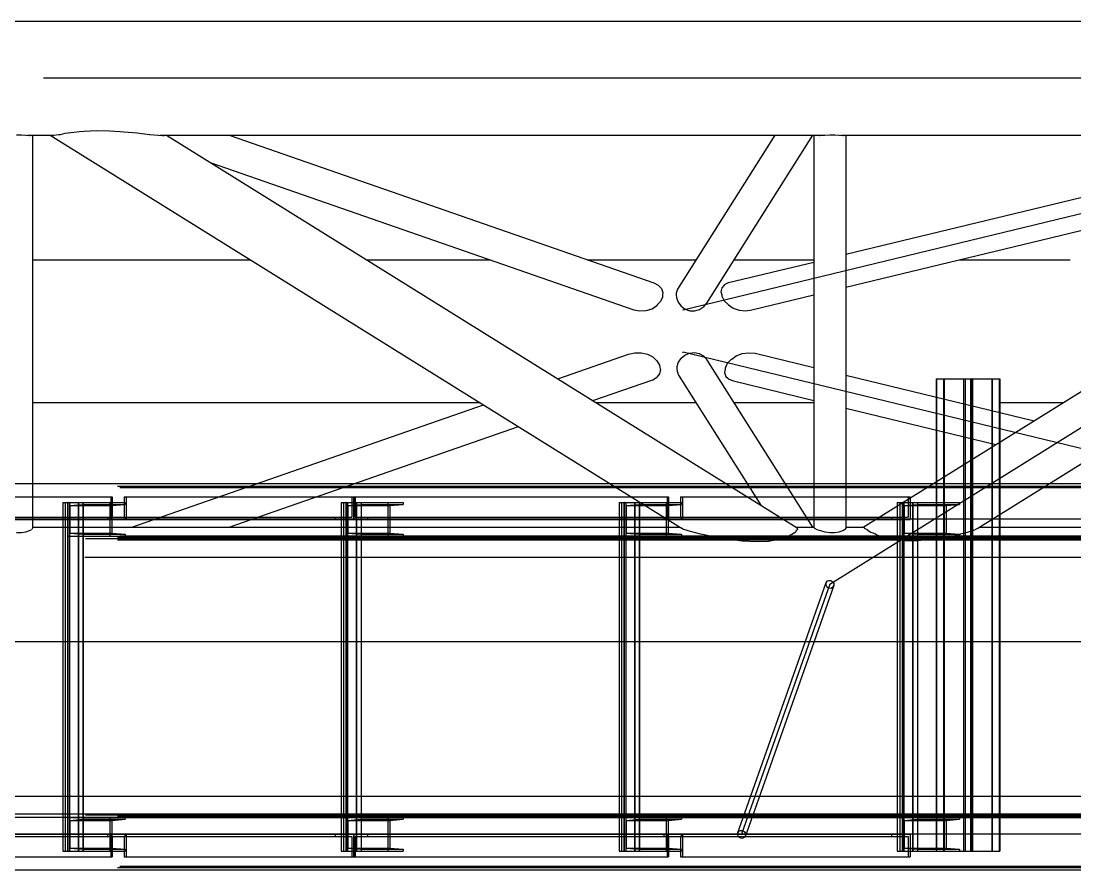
# Model space of a CAD drawing. Header units: millimetres. Extents: x 150209.93 to 150215.05, y 136675.65 to 136679.93.
# Drawn here: x 150214.0792 to 150214.1541, y 136676.4444 to 136676.5048 of the extents above; entities that cross this region are included whole.
import ezdxf

# ---------------------------------------------------------------- set-up
doc = ezdxf.new("R2010")
doc.units = ezdxf.units.MM
doc.header["$LTSCALE"] = 0.25
for name, pattern in [('CENTER', [50.8, 31.75, -6.35, 6.35, -6.35]), ('XKITLINE00', [0]), ('XKITLINE02', [4, 2, -2]), ('XKITLINE03', [6, 3, -1, 1, -1])]:
    doc.linetypes.add(name, pattern=pattern)

# ---------------------------------------------------------------- blocks, each defined once
blk = doc.blocks.new('çatıı')
at = {"color": 8, "linetype": 'XKITLINE00'}
for p, q in [((25216.54, 4370.57), (26261.35, 4370.57)), ((25769.06, 4330.68), (25772.11, 4331.09)), ((25772.11, 4331.09), (25774.17, 4331.24)), ((25774.17, 4331.24), (25775.77, 4331.45)), ((25775.77, 4331.45), (25780.03, 4331.64)), ((25780.03, 4331.64), (25784.84, 4331.53)), ((25784.84, 4331.53), (25788.57, 4331.24)), ((25788.57, 4331.24), (25789.89, 4331.17)), ((25789.89, 4331.17), (25794.62, 4330.79)), ((25794.62, 4330.79), (25798.99, 4330.28)), ((25751.79, 4330.1), (25753.55, 4330.1)), ((25753.55, 4330.1), (25755.14, 4330.04)), ((25755.14, 4330.04), (25756.4, 4329.92)), ((25755.84, 4329.97), (25765.03, 4329.97)), ((25756.4, 4329.92), (25756.65, 4329.88)), ((25756.46, 4329.91), (25756.83, 4329.96)), ((25756.65, 4329.88), (25757.21, 4329.95)), ((25757.21, 4329.95), (25757.27, 4329.97)), ((25757.49, 4329.97), (25757.49, 4190.21)), ((25763.75, 4329.97), (25987.86, 4190.43)), ((25763.89, 4329.97), (25764.75, 4329.88)), ((25764.75, 4329.88), (25765.05, 4329.98)), ((25765.05, 4329.98), (25766.81, 4330.21)), ((25766.81, 4330.21), (25767.41, 4330.25)), ((25767.41, 4330.25), (25769.06, 4330.68)), ((25798.99, 4330.28), (25799.15, 4330.25)), ((25799.15, 4330.25), (25802.15, 4330.04)), ((25802.15, 4330.04), (25803.64, 4329.88)), ((25802.75, 4329.97), (26038.09, 4329.97)), ((25803.16, 4329.93), (25803.29, 4329.94)), ((25803.29, 4329.94), (25803.42, 4329.97)), ((25803.64, 4329.88), (25804.21, 4329.93)), ((25804.21, 4329.93), (25804.36, 4329.97)), ((25805.04, 4329.97), (26029.28, 4190.35)), ((25827.41, 4329.97), (25978.3, 4277.44)), ((26021.33, 4329.97), (25986.74, 4275.25)), ((26034.77, 4329.97), (25997.03, 4270.26)), ((26035.18, 4329.97), (26035.18, 4190.48)), ((26036.04, 4329.97), (26036.27, 4329.94)), ((26036.27, 4329.94), (26037.07, 4329.88)), ((26036.45, 4329.97), (26036.59, 4329.95)), ((26036.59, 4329.95), (26037.26, 4329.9)), ((26037.07, 4329.88), (26037.53, 4329.94)), ((26037.53, 4329.94), (26039.12, 4330.05)), ((26039.12, 4330.05), (26040.88, 4330.11)), ((26040.88, 4330.11), (26042.64, 4330.11)), ((26042.64, 4330.11), (26044.23, 4330.04)), ((26044.23, 4330.04), (26045.49, 4329.93)), ((26044.98, 4329.97), (26261.35, 4329.97)), ((26045.49, 4329.93), (26045.75, 4329.88)), ((26045.56, 4329.91), (26045.92, 4329.96)), ((26045.75, 4329.88), (26046.3, 4329.95)), ((26046.3, 4329.95), (26046.37, 4329.97)), ((26046.58, 4287.64), (26221.42, 4329.97)), ((26046.58, 4275.92), (26269.82, 4329.97)), ((26046.58, 4329.97), (26046.58, 4190.23)), ((26052.76, 4190.55), (26276.29, 4329.97)), ((26093.47, 4190.22), (26317.54, 4329.97)), ((25820.6, 4320.29), (25971.2, 4267.85)), ((25757.49, 4285.67), (25834.89, 4285.67)), ((25876.19, 4285.67), (25920, 4285.67)), ((25954.64, 4285.67), (25993.33, 4285.67)), ((26004.91, 4277.55), (26035.18, 4284.88)), ((26006.77, 4285.67), (26035.18, 4285.67)), ((26086.86, 4285.67), (26126.38, 4285.67)), ((25978.3, 4277.44), (25979.89, 4276.67)), ((25979.89, 4276.67), (25979.97, 4276.58)), ((25979.97, 4276.58), (25981.04, 4275.48)), ((25981.04, 4275.48), (25981.54, 4274.03)), ((25986.74, 4275.25), (25986.29, 4273.77)), ((26002.49, 4275.7), (26002.2, 4274.28)), ((26003.3, 4276.62), (26002.49, 4275.7)), ((26003.45, 4276.84), (26003.3, 4276.62)), ((26003.45, 4276.84), (26004.91, 4277.55)), ((25980.72, 4270.82), (25979.68, 4269.72)), ((25981.43, 4272.42), (25980.72, 4270.82)), ((25981.44, 4273.31), (25981.43, 4272.42)), ((25981.54, 4274.03), (25981.44, 4273.31)), ((25986.29, 4273.77), (25986.32, 4273.32)), ((25986.32, 4273.32), (25986.36, 4272.14)), ((25986.36, 4272.14), (25986.97, 4270.56)), ((26002.2, 4274.28), (26002.46, 4273.36)), ((26002.46, 4273.36), (26002.53, 4272.69)), ((26002.53, 4272.69), (26003.39, 4271.08)), ((26003.39, 4271.08), (26004.71, 4269.78)), ((26013.11, 4267.82), (26035.18, 4273.16)), ((25971.2, 4267.85), (25973.38, 4267.46)), ((25973.38, 4267.46), (25975.62, 4267.61)), ((25975.62, 4267.61), (25977.7, 4268.28)), ((25977.7, 4268.28), (25979.41, 4269.4)), ((25979.68, 4269.72), (25979.41, 4269.4)), ((25986.97, 4270.56), (25987.63, 4269.73)), ((25987.63, 4269.73), (25988.04, 4269.18)), ((25988.04, 4269.18), (25989.48, 4268.13)), ((25989.48, 4268.13), (25991.16, 4267.55)), ((25991.16, 4267.55), (25992.93, 4267.5)), ((25992.93, 4267.5), (25994.6, 4267.97)), ((25994.6, 4267.97), (25996.02, 4268.93)), ((25996.62, 4269.73), (25996.02, 4268.93)), ((25997.03, 4270.26), (25996.62, 4269.73)), ((26004.71, 4269.78), (26004.83, 4269.63)), ((26004.83, 4269.63), (26006.59, 4268.46)), ((26006.59, 4268.46), (26008.7, 4267.72)), ((26008.7, 4267.72), (26010.94, 4267.5)), ((26010.94, 4267.5), (26013.11, 4267.82)), ((25969.38, 4252.06), (25971.55, 4252.6)), ((25971.55, 4252.6), (25973.85, 4252.62)), ((25973.85, 4252.62), (25976.06, 4252.11)), ((25976.06, 4252.11), (25977.95, 4251.12)), ((25989.38, 4251.81), (25991.03, 4252.5)), ((25991.03, 4252.5), (25992.79, 4252.68)), ((25992.79, 4252.68), (25994.5, 4252.32)), ((25994.5, 4252.32), (25995.98, 4251.47)), ((26007.58, 4251.46), (26009.7, 4252.29)), ((26009.7, 4252.29), (26012.02, 4252.63)), ((26012.02, 4252.63), (26014.31, 4252.44)), ((26014.31, 4252.44), (26035.18, 4247.39)), ((25944.23, 4243.31), (25969.38, 4252.06)), ((25977.95, 4251.12), (25978.71, 4250.39)), ((25978.71, 4250.39), (25979.42, 4249.78)), ((25979.42, 4249.78), (25980.37, 4248.24)), ((25987.03, 4249.25), (25986.54, 4247.66)), ((25987.83, 4250.39), (25987.03, 4249.25)), ((25988.02, 4250.68), (25987.83, 4250.39)), ((25988.02, 4250.68), (25989.38, 4251.81)), ((25995.98, 4251.47), (25996.94, 4250.39)), ((25996.94, 4250.39), (25997.1, 4250.22)), ((25997.1, 4250.22), (26034.79, 4190.57)), ((26004.43, 4248.73), (26003.68, 4247.11)), ((26005.84, 4250.21), (26004.43, 4248.73)), ((26005.84, 4250.21), (26006.06, 4250.35)), ((26006.06, 4250.35), (26007.58, 4251.46)), ((25980.38, 4245.14), (25979.41, 4243.87)), ((25980.37, 4248.24), (25980.59, 4246.83)), ((25980.65, 4246.62), (25980.38, 4245.14)), ((25980.59, 4246.83), (25980.65, 4246.62)), ((25986.54, 4247.66), (25986.56, 4246.84)), ((25986.56, 4246.84), (25986.57, 4246.08)), ((25986.57, 4246.08), (25987.12, 4244.65)), ((25987.12, 4244.65), (26016.36, 4198.4)), ((26003.68, 4246.79), (26003.43, 4245.57)), ((26003.43, 4245.57), (26003.88, 4244.22)), ((26003.68, 4247.11), (26003.68, 4246.79)), ((26046.58, 4244.63), (26113.49, 4228.43)), ((25956.65, 4235.57), (25977.92, 4242.98)), ((25977.92, 4242.98), (25978.96, 4243.61)), ((25978.96, 4243.61), (25979.41, 4243.87)), ((26003.88, 4244.22), (26004.61, 4243.57)), ((26004.61, 4243.57), (26004.97, 4243.2)), ((26004.97, 4243.2), (26006.6, 4242.59)), ((26006.6, 4242.59), (26035.18, 4235.67)), ((25757.49, 4234.87), (25916.48, 4234.87)), ((25792.77, 4190.57), (25917.75, 4234.09)), ((25957.78, 4234.87), (25993.31, 4234.87)), ((26006.79, 4234.87), (26035.18, 4234.87)), ((26101.29, 4234.87), (26123.83, 4234.87)), ((26046.58, 4232.91), (26099.96, 4219.98)), ((25827.41, 4190.57), (25930.17, 4226.35)), ((25751.79, 4188.66), (25753.55, 4188.67)), ((25753.55, 4188.67), (25755.14, 4188.91)), ((25755.14, 4188.91), (25756.4, 4189.36)), ((25756.4, 4189.36), (25756.65, 4189.55)), ((25756.65, 4189.55), (25757.21, 4189.79)), ((25757.49, 4190.21), (25757.21, 4189.79)), ((25757.49, 4190.57), (25987.63, 4190.57)), ((25987.86, 4190.43), (25987.9, 4190.42)), ((25987.9, 4190.42), (25988.88, 4189.88)), ((25988.88, 4189.88), (25990.11, 4189.55)), ((25990.11, 4189.55), (25991.25, 4189.14)), ((25991.25, 4189.14), (25994.82, 4188.24)), ((26027.42, 4188.09), (26028.78, 4188.93)), ((26028.98, 4189.55), (26028.78, 4188.93)), ((26028.92, 4190.57), (26035.18, 4190.57)), ((26028.98, 4189.55), (26029.35, 4189.75)), ((26029.28, 4190.35), (26029.35, 4189.75)), ((26035.18, 4190.48), (26035.31, 4190.43)), ((26035.31, 4190.43), (26035.46, 4190.2)), ((26035.46, 4190.2), (26036.27, 4189.79)), ((26036.27, 4189.79), (26037.06, 4189.57)), ((26037.06, 4189.57), (26037.53, 4189.35)), ((26037.53, 4189.35), (26039.12, 4188.91)), ((26039.12, 4188.91), (26040.88, 4188.69)), ((26040.88, 4188.69), (26042.64, 4188.7)), ((26042.64, 4188.7), (26044.23, 4188.94)), ((26044.23, 4188.94), (26045.49, 4189.38)), ((26045.49, 4189.38), (26045.74, 4189.57)), ((26045.74, 4189.57), (26046.3, 4189.81)), ((26046.58, 4190.23), (26046.3, 4189.81)), ((26046.58, 4190.57), (26052.81, 4190.57)), ((26052.76, 4190.55), (26053.11, 4190.49)), ((26053.11, 4190.49), (26053.12, 4190.21)), ((26053.12, 4190.21), (26054.12, 4189.7)), ((26054.12, 4189.7), (26054.13, 4189.67)), ((26054.13, 4189.67), (26055.49, 4188.78)), ((26055.49, 4188.78), (26056.87, 4188.33)), ((26087.84, 4188.33), (26089.88, 4188.79)), ((26089.88, 4188.79), (26092.47, 4189.68)), ((26092.51, 4189.7), (26093.47, 4190.22)), ((26094.05, 4190.57), (26261.35, 4190.57)), ((25994.82, 4188.24), (25995.67, 4188.09)), ((25995.67, 4188.09), (25999.47, 4187.22)), ((25999.47, 4187.22), (26004.53, 4186.38)), ((26004.53, 4186.38), (26007.2, 4186.1)), ((26007.2, 4186.1), (26009.78, 4185.75)), ((26009.78, 4185.75), (26014.79, 4185.46)), ((26014.79, 4185.46), (26019.13, 4185.64)), ((26019.13, 4185.64), (26021.57, 4186.1)), ((26021.57, 4186.1), (26022.68, 4186.23)), ((26022.68, 4186.23), (26025.55, 4187.01)), ((26025.55, 4187.01), (26027.4, 4188.06)), ((26027.42, 4188.09), (26027.4, 4188.06)), ((26056.87, 4188.33), (26057.55, 4187.86)), ((26057.55, 4187.86), (26060.2, 4186.95)), ((26060.2, 4186.95), (26063.22, 4186.4)), ((26063.22, 4186.4), (26063.62, 4186.29)), ((26063.62, 4186.29), (26067.53, 4185.84)), ((26067.53, 4185.84), (26072.07, 4185.84)), ((26072.07, 4185.84), (26077.03, 4186.29)), ((26077.03, 4186.29), (26077.67, 4186.4)), ((26077.67, 4186.4), (26081.81, 4186.96)), ((26081.81, 4186.96), (26086.27, 4187.87)), ((26086.27, 4187.87), (26087.84, 4188.33)), ((25185.51, 4149.97), (26261.35, 4149.97))]:
    blk.add_line(p, q, dxfattribs=at)
at = {"color": 8, "linetype": 'CENTER'}
for p, q in [((26261.35, 4350.27), (24815.88, 4350.27)), ((26329.46, 4350.27), (25988.73, 4267.77)), ((26040.88, 4170.27), (26329.46, 4350.27)), ((26329.46, 4170.27), (25988.73, 4252.77))]:
    blk.add_line(p, q, dxfattribs=at)
at = {"color": 116, "linetype": 'XKITLINE02', "true_color": 0x136734}
for p, q in [((26078.68, 4243.37), (26081.51, 4243.37)), ((26078.68, 4243.37), (26078.68, 4225.14)), ((26078.83, 4243.37), (26078.83, 4225.1)), ((26088.4, 4243.37), (26088.4, 4075.37)), ((26089.04, 4243.37), (26089.04, 4075.37)), ((26090.93, 4243.37), (26090.93, 4075.37)), ((26091.57, 4243.37), (26091.57, 4075.37)), ((26098.46, 4243.37), (26098.46, 4075.37)), ((26098.61, 4243.37), (26098.61, 4075.37)), ((26101.14, 4243.37), (26101.14, 4075.37)), ((26081.36, 4236.21), (26081.36, 4224.49)), ((26081.51, 4236.17), (26081.51, 4224.45)), ((26101.29, 4231.38), (26101.29, 4149.97)), ((26081.36, 4208.39), (26081.36, 4149.97)), ((26081.51, 4208.48), (26081.51, 4149.97)), ((24787.73, 4206.07), (26118.9, 4206.07)), ((24787.73, 4205.22), (26131.71, 4205.22)), ((24788.53, 4204.69), (26133.25, 4204.69)), ((25746.09, 4206.07), (25757.49, 4206.07)), ((25837.29, 4206.07), (25871.93, 4206.07)), ((25962.74, 4206.07), (26004.03, 4206.07)), ((26011.51, 4206.07), (26025, 4206.07)), ((26035.18, 4206.07), (26046.58, 4206.07)), ((26078.68, 4206.72), (26078.68, 4149.97)), ((26078.83, 4206.81), (26078.83, 4149.97)), ((25673.84, 4201.36), (25785.81, 4201.36)), ((25785.32, 4201.36), (25785.32, 4193.36)), ((25785.81, 4201.36), (25785.81, 4194.16)), ((25790.07, 4201.36), (25790.07, 4194.16)), ((25790.07, 4201.36), (25790.72, 4201.36)), ((25790.07, 4201.36), (25871.63, 4201.36)), ((25790.72, 4201.36), (25790.72, 4193.36)), ((25870.98, 4201.36), (25870.98, 4194.16)), ((25871.61, 4201.36), (25872.1, 4201.36)), ((25871.61, 4201.36), (25871.61, 4193.36)), ((25871.62, 4201.36), (25983.58, 4201.36)), ((25871.63, 4201.36), (25871.63, 4193.36)), ((25872.1, 4201.36), (25872.1, 4194.16)), ((25983.09, 4201.36), (25983.09, 4193.36)), ((25983.58, 4201.36), (25983.58, 4194.16)), ((25987.84, 4201.36), (25987.84, 4194.16)), ((25987.84, 4201.36), (25989.26, 4201.36)), ((25987.84, 4201.36), (26069.4, 4201.36)), ((25988.49, 4201.36), (25988.49, 4193.36)), ((26068.74, 4201.36), (26068.74, 4194.16)), ((26069.4, 4201.36), (26069.4, 4193.36)), ((25768.24, 4199.38), (25775.47, 4199.38)), ((25768.24, 4199.38), (25768.24, 4149.97)), ((25769.09, 4199.38), (25769.09, 4075.37)), ((25770.03, 4199.38), (25790.37, 4199.38)), ((25770.03, 4199.38), (25770.03, 4187.38)), ((25770.03, 4199.38), (25770.03, 4149.97)), ((25770.56, 4199.38), (25770.56, 4075.37)), ((25770.72, 4198.31), (25775.47, 4198.7)), ((25770.72, 4198.31), (25770.72, 4188.44)), ((25770.72, 4198.31), (25785.62, 4198.31)), ((25773.68, 4199.38), (25773.68, 4075.37)), ((25773.78, 4199.38), (25773.78, 4075.37)), ((25775.37, 4199.38), (25775.37, 4075.37)), ((25775.47, 4199.38), (25775.47, 4198.7)), ((25775.47, 4199.38), (25775.47, 4149.97)), ((25775.47, 4198.7), (25790.37, 4198.7)), ((25784.93, 4199.38), (25784.93, 4187.38)), ((25785.62, 4198.31), (25790.37, 4198.7)), ((25785.62, 4198.31), (25785.62, 4188.44)), ((25790.37, 4199.38), (25790.37, 4198.7)), ((25867.13, 4199.38), (25874.35, 4199.38)), ((25867.13, 4199.38), (25867.13, 4149.97)), ((25867.98, 4199.38), (25867.98, 4075.37)), ((25868.91, 4199.38), (25889.25, 4199.38)), ((25868.91, 4199.38), (25868.91, 4187.38)), ((25868.91, 4199.38), (25868.91, 4149.97)), ((25869.45, 4199.38), (25869.45, 4075.37)), ((25869.61, 4198.31), (25874.35, 4198.7)), ((25869.61, 4198.31), (25869.61, 4188.44)), ((25869.61, 4198.31), (25884.5, 4198.31)), ((25872.56, 4199.38), (25872.56, 4075.37)), ((25872.67, 4199.38), (25872.67, 4075.37)), ((25874.25, 4199.38), (25874.25, 4075.37)), ((25874.35, 4199.38), (25874.35, 4198.7)), ((25874.35, 4199.38), (25874.35, 4149.97)), ((25874.35, 4198.7), (25889.25, 4198.7)), ((25883.81, 4199.38), (25883.81, 4187.38)), ((25884.5, 4198.31), (25889.25, 4198.7)), ((25884.5, 4198.31), (25884.5, 4188.44)), ((25889.25, 4199.38), (25889.25, 4198.7)), ((25966.01, 4199.38), (25973.24, 4199.38)), ((25966.01, 4199.38), (25966.01, 4149.97)), ((25966.86, 4199.38), (25966.86, 4075.37)), ((25967.8, 4199.38), (25988.13, 4199.38)), ((25967.8, 4199.38), (25967.8, 4187.38)), ((25967.8, 4199.38), (25967.8, 4149.97)), ((25968.33, 4199.38), (25968.33, 4075.37)), ((25968.49, 4198.31), (25973.24, 4198.7)), ((25968.49, 4198.31), (25968.49, 4188.44)), ((25968.49, 4198.31), (25983.39, 4198.31)), ((25971.45, 4199.38), (25971.45, 4075.37)), ((25971.55, 4199.38), (25971.55, 4075.37)), ((25973.13, 4199.38), (25973.13, 4075.37)), ((25973.24, 4199.38), (25973.24, 4198.7)), ((25973.24, 4199.38), (25973.24, 4149.97)), ((25973.24, 4198.7), (25988.13, 4198.7)), ((25982.7, 4199.38), (25982.7, 4187.38)), ((25983.39, 4198.31), (25988.13, 4198.7)), ((25983.39, 4198.31), (25983.39, 4188.44)), ((25988.13, 4199.38), (25988.13, 4198.7)), ((26064.89, 4199.38), (26072.12, 4199.38)), ((26064.89, 4199.38), (26064.89, 4149.97)), ((26065.74, 4199.38), (26065.74, 4075.37)), ((26066.68, 4199.38), (26087.02, 4199.38)), ((26066.68, 4199.38), (26066.68, 4187.38)), ((26066.68, 4199.38), (26066.68, 4149.97)), ((26067.21, 4199.38), (26067.21, 4075.37)), ((26067.37, 4198.31), (26072.12, 4198.7)), ((26067.37, 4198.31), (26067.37, 4188.44)), ((26067.37, 4198.31), (26082.27, 4198.31)), ((26070.33, 4199.38), (26070.33, 4075.37)), ((26070.43, 4199.38), (26070.43, 4075.37)), ((26072.02, 4199.38), (26072.02, 4075.37)), ((26072.12, 4199.38), (26072.12, 4198.7)), ((26072.12, 4199.38), (26072.12, 4149.97)), ((26072.12, 4198.7), (26087.02, 4198.7)), ((26081.58, 4199.38), (26081.58, 4187.38)), ((26082.27, 4198.31), (26087.02, 4198.7)), ((26082.27, 4198.31), (26082.27, 4188.44)), ((26087.02, 4199.38), (26087.02, 4198.7)), ((25674.34, 4194.16), (25790.24, 4194.16)), ((25675.32, 4193.36), (25790.24, 4193.36)), ((25784.16, 4194.16), (25784.16, 4193.36)), ((25784.16, 4194.16), (25790.07, 4194.16)), ((25784.16, 4194.16), (25870.98, 4194.16)), ((25784.16, 4193.36), (25800.77, 4193.36)), ((25784.16, 4193.36), (25871.63, 4193.36)), ((25790.24, 4194.16), (25790.24, 4193.36)), ((25865.07, 4194.16), (25865.07, 4193.36)), ((25871.61, 4193.36), (25876.53, 4193.36)), ((25871.62, 4193.36), (25988.01, 4193.36)), ((25872.1, 4194.16), (25876.53, 4194.16)), ((25872.1, 4194.16), (25988.01, 4194.16)), ((25876.53, 4194.16), (25876.53, 4193.36)), ((25981.93, 4194.16), (25981.93, 4193.36)), ((25981.93, 4194.16), (25987.84, 4194.16)), ((25981.93, 4194.16), (26068.74, 4194.16)), ((25981.93, 4193.36), (25988.49, 4193.36)), ((25983.16, 4193.36), (26069.4, 4193.36)), ((25988.01, 4194.16), (25988.01, 4193.36)), ((26062.84, 4194.16), (26062.84, 4193.36)), ((25770.72, 4188.44), (25775.47, 4188.06)), ((25770.72, 4188.44), (25785.62, 4188.44)), ((25785.62, 4188.44), (25790.37, 4188.06)), ((25869.61, 4188.44), (25874.35, 4188.06)), ((25869.61, 4188.44), (25884.5, 4188.44)), ((25884.5, 4188.44), (25889.25, 4188.06)), ((25968.49, 4188.44), (25973.24, 4188.06)), ((25968.49, 4188.44), (25983.39, 4188.44)), ((25983.39, 4188.44), (25988.13, 4188.06)), ((26067.37, 4188.44), (26072.12, 4188.06)), ((26067.37, 4188.44), (26082.27, 4188.44)), ((26082.27, 4188.44), (26087.02, 4188.06)), ((24776.17, 4187.37), (26143.36, 4187.37)), ((24776.38, 4186.52), (26143.26, 4186.52)), ((24787.73, 4186.92), (26150.7, 4186.92)), ((24787.73, 4186.07), (26152.7, 4186.07)), ((24788.53, 4187.46), (26151.14, 4187.46)), ((24788.63, 4187.37), (26143.36, 4187.37)), ((25770.03, 4187.38), (25790.37, 4187.38)), ((25775.47, 4188.06), (25775.47, 4187.38)), ((25775.47, 4188.06), (25790.37, 4188.06)), ((25790.37, 4188.06), (25790.37, 4187.38)), ((25868.91, 4187.38), (25889.25, 4187.38)), ((25874.35, 4188.06), (25874.35, 4187.38)), ((25874.35, 4188.06), (25889.25, 4188.06)), ((25889.25, 4188.06), (25889.25, 4187.38)), ((25967.8, 4187.38), (25988.13, 4187.38)), ((25973.24, 4188.06), (25973.24, 4187.38)), ((25973.24, 4188.06), (25988.13, 4188.06)), ((25988.13, 4188.06), (25988.13, 4187.38)), ((26066.68, 4187.38), (26087.02, 4187.38)), ((26072.12, 4188.06), (26072.12, 4187.38)), ((26072.12, 4188.06), (26087.02, 4188.06)), ((26087.02, 4188.06), (26087.02, 4187.38)), ((24776.17, 4179.87), (26143.36, 4179.87)), ((24817.5, 4179.87), (26143.36, 4179.87)), ((26039.46, 4170.75), (26032.13, 4149.97)), ((26042.3, 4169.8), (26035.31, 4149.97)), ((26039.46, 4170.75), (26039.44, 4170.03)), ((26039.44, 4170.03), (26039.8, 4169.39)), ((26039.86, 4171.33), (26039.46, 4170.75)), ((26039.86, 4171.33), (26040.54, 4171.63)), ((26040.54, 4171.63), (26041.3, 4171.57)), ((26041.3, 4171.57), (26041.96, 4171.16)), ((26042.3, 4169.8), (26041.9, 4169.22)), ((26041.96, 4171.16), (26042.33, 4170.52)), ((26042.33, 4170.52), (26042.3, 4169.8)), ((26039.8, 4169.39), (26040.46, 4168.98)), ((26040.46, 4168.98), (26041.23, 4168.91)), ((26041.23, 4168.91), (26041.9, 4169.22)), ((24776.17, 4094.87), (26015.87, 4094.87)), ((25768.24, 4094.87), (25768.24, 4075.37)), ((25770.03, 4094.87), (25770.03, 4075.37)), ((25775.47, 4094.87), (25775.47, 4075.37)), ((25867.13, 4094.87), (25867.13, 4075.37)), ((25868.91, 4094.87), (25868.91, 4075.37)), ((25874.35, 4094.87), (25874.35, 4075.37)), ((25966.01, 4094.87), (25966.01, 4075.37)), ((25967.8, 4094.87), (25967.8, 4075.37)), ((25973.24, 4094.87), (25973.24, 4075.37)), ((26012.69, 4094.87), (26015.87, 4094.87)), ((26064.89, 4094.87), (26064.89, 4075.37)), ((26066.68, 4094.87), (26066.68, 4075.37)), ((26072.12, 4094.87), (26072.12, 4075.37)), ((26078.68, 4094.87), (26078.68, 4075.37)), ((26078.83, 4094.87), (26078.83, 4075.37)), ((26081.36, 4094.87), (26081.36, 4075.37)), ((26081.51, 4094.87), (26081.51, 4075.37)), ((26101.29, 4094.87), (26101.29, 4075.37)), ((24776.17, 4087.37), (26143.36, 4087.37)), ((24776.38, 4088.22), (26143.26, 4088.22)), ((24787.73, 4088.67), (26013.68, 4088.67)), ((24787.73, 4087.82), (26149.07, 4087.82)), ((24788.53, 4087.29), (26149.57, 4087.29)), ((25770.03, 4087.37), (25790.37, 4087.37)), ((25770.03, 4087.37), (25770.03, 4075.37)), ((25775.47, 4087.37), (25775.47, 4086.69)), ((25784.93, 4087.37), (25784.93, 4075.37)), ((25790.37, 4087.37), (25790.37, 4086.69)), ((25868.91, 4087.37), (25889.25, 4087.37)), ((25868.91, 4087.37), (25868.91, 4075.37)), ((25874.35, 4087.37), (25874.35, 4086.69)), ((25883.81, 4087.37), (25883.81, 4075.37)), ((25889.25, 4087.37), (25889.25, 4086.69)), ((25967.8, 4087.37), (25988.13, 4087.37)), ((25967.8, 4087.37), (25967.8, 4075.37)), ((25973.24, 4087.37), (25973.24, 4086.69)), ((25982.7, 4087.37), (25982.7, 4075.37)), ((25988.13, 4087.37), (25988.13, 4086.69)), ((26066.68, 4087.37), (26087.02, 4087.37)), ((26066.68, 4087.37), (26066.68, 4075.37)), ((26072.12, 4087.37), (26072.12, 4086.69)), ((26081.58, 4087.37), (26081.58, 4075.37)), ((26087.02, 4087.37), (26087.02, 4086.69)), ((25770.72, 4086.31), (25775.47, 4086.69)), ((25770.72, 4086.31), (25770.72, 4076.44)), ((25770.72, 4086.31), (25785.62, 4086.31)), ((25775.47, 4086.69), (25790.37, 4086.69)), ((25785.62, 4086.31), (25790.37, 4086.69)), ((25785.62, 4086.31), (25785.62, 4076.44)), ((25869.61, 4086.31), (25874.35, 4086.69)), ((25869.61, 4086.31), (25869.61, 4076.44)), ((25869.61, 4086.31), (25884.5, 4086.31)), ((25874.35, 4086.69), (25889.25, 4086.69)), ((25884.5, 4086.31), (25889.25, 4086.69)), ((25884.5, 4086.31), (25884.5, 4076.44)), ((25968.49, 4086.31), (25973.24, 4086.69)), ((25968.49, 4086.31), (25968.49, 4076.44)), ((25968.49, 4086.31), (25983.39, 4086.31)), ((25973.24, 4086.69), (25988.13, 4086.69)), ((25983.39, 4086.31), (25988.13, 4086.69)), ((25983.39, 4086.31), (25983.39, 4076.44)), ((26067.37, 4086.31), (26072.12, 4086.69)), ((26067.37, 4086.31), (26067.37, 4076.44)), ((26067.37, 4086.31), (26082.27, 4086.31)), ((26072.12, 4086.69), (26087.02, 4086.69)), ((26082.27, 4086.31), (26087.02, 4086.69)), ((26082.27, 4086.31), (26082.27, 4076.44)), ((25673.84, 4081.39), (25790.24, 4081.39)), ((25674.34, 4080.59), (25790.24, 4080.59)), ((25784.16, 4081.39), (25871.63, 4081.39)), ((25784.16, 4081.39), (25784.16, 4080.59)), ((25784.16, 4080.59), (25870.98, 4080.59)), ((25785.32, 4081.39), (25790.24, 4081.39)), ((25785.32, 4081.39), (25785.32, 4073.39)), ((25785.81, 4080.59), (25790.24, 4080.59)), ((25785.81, 4080.59), (25785.81, 4073.39)), ((25790.07, 4080.59), (25790.07, 4073.39)), ((25790.24, 4081.39), (25790.24, 4080.59)), ((25790.72, 4081.39), (25790.72, 4073.39)), ((25865.07, 4081.39), (25871.63, 4081.39)), ((25865.07, 4081.39), (25865.07, 4080.59)), ((25865.07, 4080.59), (25870.98, 4080.59)), ((25870.98, 4080.59), (25870.98, 4073.39)), ((25871.61, 4081.39), (25988.01, 4081.39)), ((25871.61, 4081.39), (25871.61, 4073.39)), ((25871.63, 4081.39), (25871.63, 4073.39)), ((25872.1, 4080.59), (25988.01, 4080.59)), ((25872.1, 4080.59), (25872.1, 4073.39)), ((25876.53, 4081.39), (25876.53, 4080.59)), ((25981.93, 4081.39), (26069.4, 4081.39)), ((25981.93, 4081.39), (25981.93, 4080.59)), ((25981.93, 4080.59), (26068.74, 4080.59)), ((25983.09, 4081.39), (25988.01, 4081.39)), ((25983.09, 4081.39), (25983.09, 4073.39)), ((25983.58, 4080.59), (25988.01, 4080.59)), ((25983.58, 4080.59), (25983.58, 4073.39)), ((25987.84, 4080.59), (25987.84, 4073.39)), ((25988.01, 4081.39), (25988.01, 4080.59)), ((25988.49, 4081.39), (25988.49, 4073.39)), ((26008.09, 4081.85), (26008.07, 4081.13)), ((26008.07, 4081.13), (26008.44, 4080.49)), ((26008.56, 4083.18), (26008.09, 4081.85)), ((26008.49, 4082.43), (26008.09, 4081.85)), ((26008.44, 4080.49), (26009.09, 4080.08)), ((26008.49, 4082.43), (26009.17, 4082.73)), ((26009.09, 4080.08), (26009.86, 4080.02)), ((26009.17, 4082.73), (26009.94, 4082.67)), ((26009.86, 4080.02), (26010.54, 4080.32)), ((26009.94, 4082.67), (26010.59, 4082.26)), ((26010.94, 4080.9), (26010.54, 4080.32)), ((26010.59, 4082.26), (26010.96, 4081.62)), ((26011.35, 4082.07), (26010.94, 4080.9)), ((26010.96, 4081.62), (26010.94, 4080.9)), ((26062.84, 4081.39), (26069.4, 4081.39)), ((26062.84, 4081.39), (26062.84, 4080.59)), ((26062.84, 4080.59), (26068.74, 4080.59)), ((26068.74, 4080.59), (26068.74, 4073.39)), ((26069.4, 4081.39), (26069.4, 4073.39)), ((25770.72, 4076.44), (25775.47, 4076.05)), ((25770.72, 4076.44), (25785.62, 4076.44)), ((25775.47, 4076.05), (25775.47, 4075.37)), ((25775.47, 4076.05), (25790.37, 4076.05)), ((25785.62, 4076.44), (25790.37, 4076.05)), ((25790.37, 4076.05), (25790.37, 4075.37)), ((25869.61, 4076.44), (25874.35, 4076.05)), ((25869.61, 4076.44), (25884.5, 4076.44)), ((25874.35, 4076.05), (25874.35, 4075.37)), ((25874.35, 4076.05), (25889.25, 4076.05)), ((25884.5, 4076.44), (25889.25, 4076.05)), ((25889.25, 4076.05), (25889.25, 4075.37)), ((25968.49, 4076.44), (25973.24, 4076.05)), ((25968.49, 4076.44), (25983.39, 4076.44)), ((25973.24, 4076.05), (25973.24, 4075.37)), ((25973.24, 4076.05), (25988.13, 4076.05)), ((25983.39, 4076.44), (25988.13, 4076.05)), ((25988.13, 4076.05), (25988.13, 4075.37)), ((26067.37, 4076.44), (26072.12, 4076.05)), ((26067.37, 4076.44), (26082.27, 4076.44)), ((26072.12, 4076.05), (26072.12, 4075.37)), ((26072.12, 4076.05), (26087.02, 4076.05)), ((26082.27, 4076.44), (26087.02, 4076.05)), ((26087.02, 4076.05), (26087.02, 4075.37)), ((25673.84, 4073.39), (25785.81, 4073.39)), ((25768.24, 4075.37), (25775.47, 4075.37)), ((25770.03, 4075.37), (25790.37, 4075.37)), ((25785.32, 4073.39), (25785.81, 4073.39)), ((25790.07, 4073.39), (25871.63, 4073.39)), ((25867.13, 4075.37), (25874.35, 4075.37)), ((25868.91, 4075.37), (25889.25, 4075.37)), ((25870.98, 4073.39), (25871.63, 4073.39)), ((25871.61, 4073.39), (25983.58, 4073.39)), ((25966.01, 4075.37), (25973.24, 4075.37)), ((25967.8, 4075.37), (25988.13, 4075.37)), ((25983.09, 4073.39), (25983.58, 4073.39)), ((25987.84, 4073.39), (26069.4, 4073.39)), ((26064.89, 4075.37), (26072.12, 4075.37)), ((26066.68, 4075.37), (26087.02, 4075.37)), ((26068.74, 4073.39), (26069.4, 4073.39)), ((26078.68, 4075.37), (26101.29, 4075.37)), ((24787.73, 4069.52), (26149.07, 4069.52)), ((24788.53, 4070.06), (26149.57, 4070.06))]:
    blk.add_line(p, q, dxfattribs=at)
at = {"color": 7, "linetype": 'XKITLINE00'}
for p, q in [((26081.36, 4243.37), (26101.29, 4243.37)), ((26081.36, 4243.37), (26081.36, 4236.21)), ((26081.51, 4243.37), (26081.51, 4236.17)), ((26101.29, 4243.37), (26101.29, 4231.38)), ((26078.68, 4225.14), (26078.68, 4206.72)), ((26078.83, 4225.1), (26078.83, 4206.81)), ((26081.36, 4224.49), (26081.36, 4208.39)), ((26081.51, 4224.45), (26081.51, 4208.48)), ((25757.49, 4206.07), (25837.29, 4206.07)), ((25871.93, 4206.07), (25962.74, 4206.07)), ((26004.03, 4206.07), (26011.51, 4206.07)), ((26025, 4206.07), (26035.18, 4206.07)), ((26046.58, 4206.07), (26077.66, 4206.07)), ((26118.9, 4206.07), (26131.94, 4206.07)), ((25768.24, 4149.97), (25768.24, 4094.87)), ((25770.03, 4149.97), (25770.03, 4094.87)), ((25775.47, 4149.97), (25775.47, 4094.87)), ((25867.13, 4149.97), (25867.13, 4094.87)), ((25868.91, 4149.97), (25868.91, 4094.87)), ((25874.35, 4149.97), (25874.35, 4094.87)), ((25966.01, 4149.97), (25966.01, 4094.87)), ((25967.8, 4149.97), (25967.8, 4094.87)), ((25973.24, 4149.97), (25973.24, 4094.87)), ((26032.13, 4149.97), (26008.56, 4083.18)), ((26035.31, 4149.97), (26011.35, 4082.07)), ((26064.89, 4149.97), (26064.89, 4094.87)), ((26066.68, 4149.97), (26066.68, 4094.87)), ((26072.12, 4149.97), (26072.12, 4094.87)), ((26078.68, 4149.97), (26078.68, 4094.87)), ((26078.83, 4149.97), (26078.83, 4094.87)), ((26081.36, 4149.97), (26081.36, 4094.87)), ((26081.51, 4149.97), (26081.51, 4094.87)), ((26101.29, 4149.97), (26101.29, 4094.87)), ((25726.82, 4094.87), (26012.69, 4094.87)), ((26015.87, 4094.87), (26143.36, 4094.87)), ((25724.63, 4088.67), (26010.5, 4088.67)), ((26013.68, 4088.67), (26149.63, 4088.67)), ((25185.79, 4068.67), (26149.63, 4068.67))]:
    blk.add_line(p, q, dxfattribs=at)
at = {"color": 1, "linetype": 'XKITLINE03'}
for p, q in [((26091.4, 4243.37), (26091.4, 4075.37)), ((25770.03, 4075.37), (25770.03, 4199.38)), ((25868.91, 4075.37), (25868.91, 4199.38)), ((25967.8, 4075.37), (25967.8, 4199.38)), ((26066.68, 4075.37), (26066.68, 4199.38)), ((26135.28, 4193.37), (24772.12, 4193.37)), ((25673.84, 4193.36), (25785.32, 4193.36)), ((25790.72, 4193.36), (25871.63, 4193.36)), ((25871.61, 4193.36), (25983.09, 4193.36)), ((25988.49, 4193.36), (26069.4, 4193.36)), ((24776.17, 4187.37), (26140.38, 4187.37)), ((25770.03, 4187.38), (25784.93, 4187.38)), ((25868.91, 4187.38), (25883.81, 4187.38)), ((25967.8, 4187.38), (25982.7, 4187.38)), ((26066.68, 4187.38), (26081.58, 4187.38)), ((26040.88, 4170.27), (26009.51, 4081.37)), ((26140.38, 4087.37), (24776.17, 4087.37)), ((25770.03, 4087.37), (25784.93, 4087.37)), ((25868.91, 4087.37), (25883.81, 4087.37)), ((25967.8, 4087.37), (25982.7, 4087.37)), ((26066.68, 4087.37), (26081.58, 4087.37)), ((26147.87, 4081.37), (24772.12, 4081.37)), ((25785.32, 4081.39), (25673.84, 4081.39)), ((25871.63, 4081.39), (25790.72, 4081.39)), ((25983.09, 4081.39), (25871.61, 4081.39)), ((26069.4, 4081.39), (25988.49, 4081.39))]:
    blk.add_line(p, q, dxfattribs=at)
at = {"color": 8, "linetype": 'XKITLINE00'}
for centre in [(25988.73, 4267.77), (25988.73, 4252.77), (26040.88, 4170.27)]:
    blk.add_circle(centre, 0.05, dxfattribs=at)
at = {"color": 1, "linetype": 'XKITLINE00'}
for centre in [(26091.4, 4243.37), (25770.03, 4199.38), (25868.91, 4199.38), (25967.8, 4199.38), (26066.68, 4199.38), (25785.32, 4193.36), (25790.72, 4193.36), (25871.61, 4193.36), (25871.63, 4193.36), (25983.09, 4193.36), (25988.49, 4193.36), (26069.4, 4193.36), (25770.03, 4187.38), (25784.93, 4187.38), (25868.91, 4187.38), (25883.81, 4187.38), (25967.8, 4187.38), (25982.7, 4187.38), (26066.68, 4187.38), (26081.58, 4187.38), (26040.88, 4170.27), (25770.03, 4087.37), (25784.93, 4087.37), (25868.91, 4087.37), (25883.81, 4087.37), (25967.8, 4087.37), (25982.7, 4087.37), (26066.68, 4087.37), (26081.58, 4087.37), (25785.32, 4081.39), (25790.72, 4081.39), (25871.61, 4081.39), (25871.63, 4081.39), (25983.09, 4081.39), (25988.49, 4081.39), (26009.51, 4081.37), (26069.4, 4081.39), (25770.03, 4075.37), (25868.91, 4075.37), (25967.8, 4075.37), (26066.68, 4075.37), (26091.4, 4075.37)]:
    blk.add_circle(centre, 0.05, dxfattribs=at)

msp = doc.modelspace()

# ---------------------------------------------------------------- block references
at = {"xscale": 0.0002000170049888334, "yscale": 0.0002000170049888334, "zscale": 0.0002000170049888334}
msp.add_blockref('çatıı', (150208.928067, 136675.630592), dxfattribs=at)

doc.saveas('drawing.dxf')
